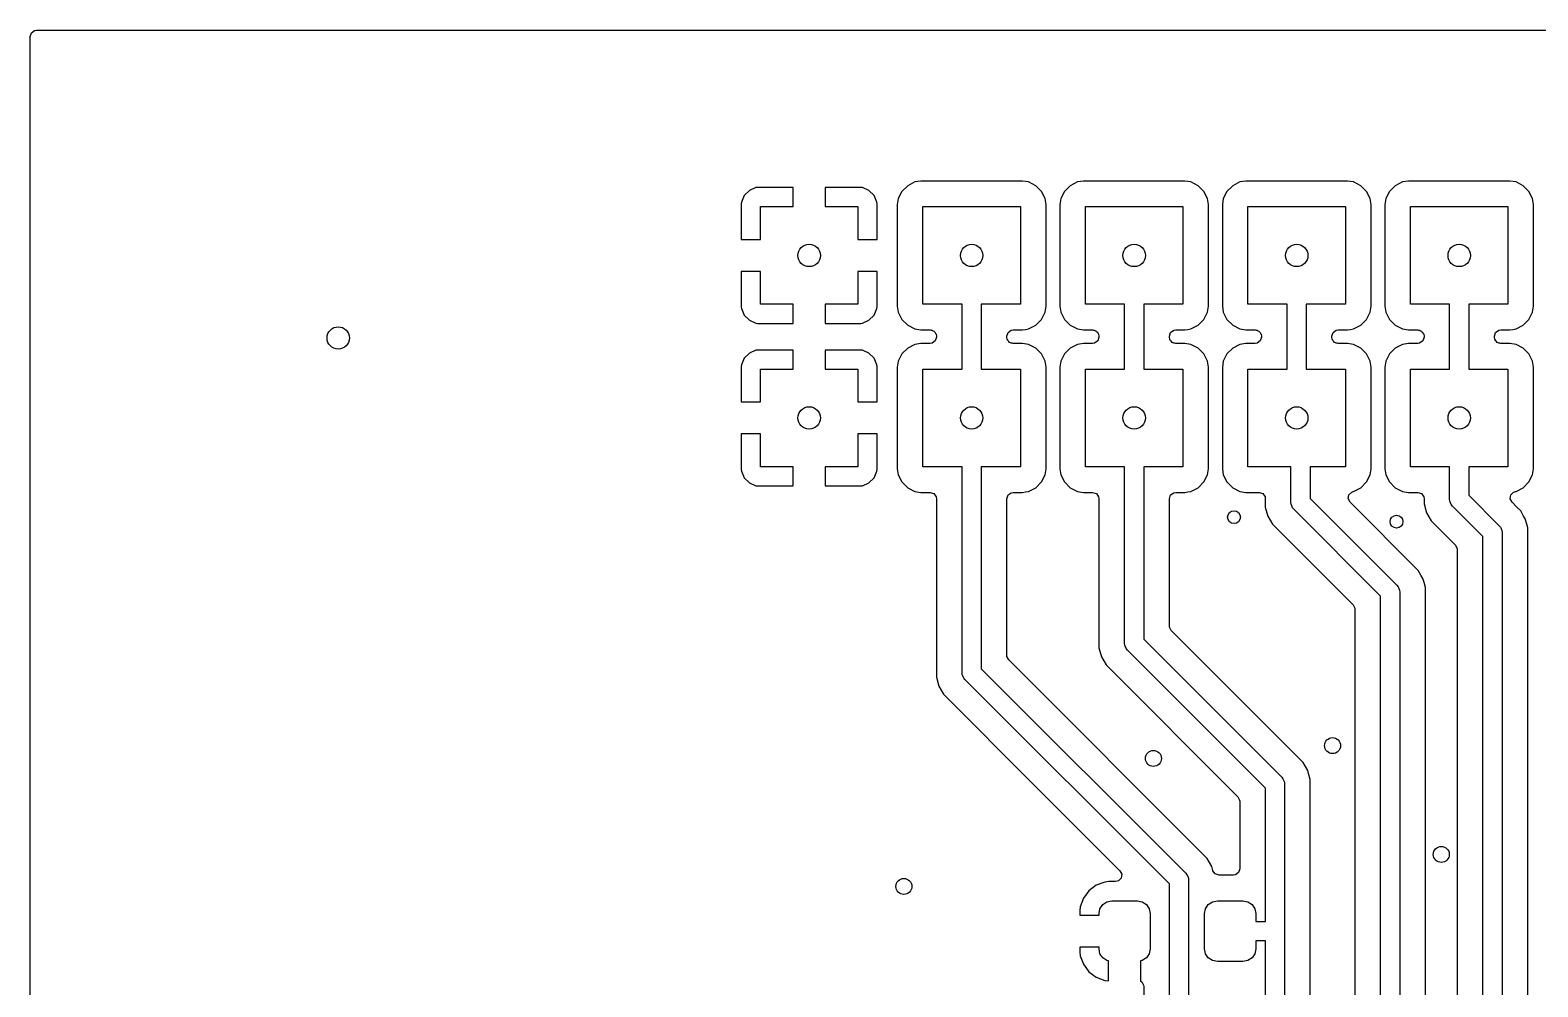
# Model space of a CAD drawing. Header units: inches. Extents: x -0.19 to 1.4, y -0.19 to 2.17.
# Drawn here: x -0.19 to 0.738, y 1.578 to 2.167 of the extents above; entities that cross this region are included whole.
import ezdxf

# ---------------------------------------------------------------- set-up
doc = ezdxf.new("R2010")
doc.units = ezdxf.units.IN
doc.header["$MEASUREMENT"] = 0
doc.layers.add('BLACK', color=250, linetype='CONTINUOUS')

msp = doc.modelspace()

# ---------------------------------------------------------------- linework, layer by layer
at = {"layer": 'BLACK', "linetype": 'CONTINUOUS'}
for p, q in [((-0.18959, 2.16303), (-0.18884, 2.16532)), ((-0.18959, 2.06011), (-0.18959, 2.16303)), ((-0.18884, 2.16532), (-0.18689, 2.16674)), ((-0.18689, 2.16674), (-0.18569, 2.16693)), ((-0.18569, 2.16693), (1.39963, 2.16693)), ((0.25701, 2.07004), (0.25297, 2.06826)), ((0.258, 2.07016), (0.25701, 2.07004)), ((0.27992, 2.07016), (0.258, 2.07016)), ((0.258, 2.07016), (0.258, 2.07016)), ((0.27992, 2.05835), (0.27992, 2.07016)), ((0.27992, 2.07016), (0.27992, 2.07016)), ((0.29961, 2.07016), (0.29961, 2.05835)), ((0.32153, 2.07016), (0.29961, 2.07016)), ((0.29961, 2.07016), (0.29961, 2.07016)), ((0.32251, 2.07004), (0.32153, 2.07016)), ((0.32655, 2.06826), (0.32251, 2.07004)), ((0.35038, 2.07126), (0.34685, 2.06773)), ((0.35483, 2.07353), (0.35038, 2.07126)), ((0.35852, 2.07411), (0.35483, 2.07353)), ((0.35483, 2.07353), (0.35483, 2.07353)), ((0.421, 2.07411), (0.35852, 2.07411)), ((0.35852, 2.07411), (0.35852, 2.07411)), ((0.4247, 2.07353), (0.421, 2.07411)), ((0.42915, 2.07126), (0.4247, 2.07353)), ((0.4247, 2.07353), (0.4247, 2.07353)), ((0.43268, 2.06773), (0.42915, 2.07126)), ((0.45038, 2.07126), (0.44685, 2.06773)), ((0.45483, 2.07353), (0.45038, 2.07126)), ((0.45852, 2.07411), (0.45483, 2.07353)), ((0.45483, 2.07353), (0.45483, 2.07353)), ((0.521, 2.07411), (0.45852, 2.07411)), ((0.45852, 2.07411), (0.45852, 2.07411)), ((0.5247, 2.07353), (0.521, 2.07411)), ((0.52915, 2.07126), (0.5247, 2.07353)), ((0.5247, 2.07353), (0.5247, 2.07353)), ((0.53268, 2.06773), (0.52915, 2.07126)), ((0.55038, 2.07126), (0.54685, 2.06773)), ((0.55483, 2.07353), (0.55038, 2.07126)), ((0.55852, 2.07411), (0.55483, 2.07353)), ((0.55483, 2.07353), (0.55483, 2.07353)), ((0.621, 2.07411), (0.55852, 2.07411)), ((0.55852, 2.07411), (0.55852, 2.07411)), ((0.6247, 2.07353), (0.621, 2.07411)), ((0.62915, 2.07126), (0.6247, 2.07353)), ((0.6247, 2.07353), (0.6247, 2.07353)), ((0.63268, 2.06773), (0.62915, 2.07126)), ((0.65038, 2.07126), (0.64685, 2.06773)), ((0.65483, 2.07353), (0.65038, 2.07126)), ((0.65852, 2.07411), (0.65483, 2.07353)), ((0.65483, 2.07353), (0.65483, 2.07353)), ((0.721, 2.07411), (0.65852, 2.07411)), ((0.65852, 2.07411), (0.65852, 2.07411)), ((0.7247, 2.07353), (0.721, 2.07411)), ((0.72915, 2.07126), (0.7247, 2.07353)), ((0.7247, 2.07353), (0.7247, 2.07353)), ((0.73268, 2.06773), (0.72915, 2.07126)), ((-0.18959, 1.96011), (-0.18959, 2.06011)), ((0.24807, 2.0611), (0.24795, 2.06011)), ((0.24795, 2.06011), (0.24795, 2.03819)), ((0.24985, 2.06514), (0.24807, 2.0611)), ((0.25297, 2.06826), (0.24985, 2.06514)), ((0.32968, 2.06514), (0.32655, 2.06826)), ((0.33146, 2.0611), (0.32968, 2.06514)), ((0.33157, 2.06011), (0.33146, 2.0611)), ((0.33157, 2.03819), (0.33157, 2.06011)), ((0.33157, 2.06011), (0.33157, 2.06011)), ((0.34458, 2.06328), (0.344, 2.05959)), ((0.344, 2.05959), (0.344, 1.99711)), ((0.34685, 2.06773), (0.34458, 2.06328)), ((0.43495, 2.06328), (0.43268, 2.06773)), ((0.43553, 2.05959), (0.43495, 2.06328)), ((0.43495, 2.06328), (0.43495, 2.06328)), ((0.43495, 2.06328), (0.43495, 2.06328)), ((0.43553, 1.99711), (0.43553, 2.05959)), ((0.43553, 2.05959), (0.43553, 2.05959)), ((0.43553, 2.05959), (0.43553, 2.05959)), ((0.43553, 2.05959), (0.43553, 2.05959)), ((0.44458, 2.06328), (0.444, 2.05959)), ((0.444, 2.05959), (0.444, 1.99711)), ((0.44685, 2.06773), (0.44458, 2.06328)), ((0.53495, 2.06328), (0.53268, 2.06773)), ((0.53553, 2.05959), (0.53495, 2.06328)), ((0.53495, 2.06328), (0.53495, 2.06328)), ((0.53495, 2.06328), (0.53495, 2.06328)), ((0.53553, 1.99711), (0.53553, 2.05959)), ((0.53553, 2.05959), (0.53553, 2.05959)), ((0.53553, 2.05959), (0.53553, 2.05959)), ((0.53553, 2.05959), (0.53553, 2.05959)), ((0.54458, 2.06328), (0.544, 2.05959)), ((0.544, 2.05959), (0.544, 1.99711)), ((0.54685, 2.06773), (0.54458, 2.06328)), ((0.63495, 2.06328), (0.63268, 2.06773)), ((0.63553, 2.05959), (0.63495, 2.06328)), ((0.63495, 2.06328), (0.63495, 2.06328)), ((0.63495, 2.06328), (0.63495, 2.06328)), ((0.63553, 1.99711), (0.63553, 2.05959)), ((0.63553, 2.05959), (0.63553, 2.05959)), ((0.63553, 2.05959), (0.63553, 2.05959)), ((0.63553, 2.05959), (0.63553, 2.05959)), ((0.64458, 2.06328), (0.644, 2.05959)), ((0.644, 2.05959), (0.644, 1.99711)), ((0.64685, 2.06773), (0.64458, 2.06328)), ((0.73495, 2.06328), (0.73268, 2.06773)), ((0.73553, 2.05959), (0.73495, 2.06328)), ((0.73495, 2.06328), (0.73495, 2.06328)), ((0.73495, 2.06328), (0.73495, 2.06328)), ((0.73553, 1.99711), (0.73553, 2.05959)), ((0.73553, 2.05959), (0.73553, 2.05959)), ((0.73553, 2.05959), (0.73553, 2.05959)), ((0.73553, 2.05959), (0.73553, 2.05959)), ((0.25976, 2.03819), (0.25976, 2.05835)), ((0.25976, 2.05835), (0.27992, 2.05835)), ((0.29961, 2.05835), (0.31976, 2.05835)), ((0.31976, 2.05835), (0.31976, 2.03819)), ((0.35976, 1.99835), (0.35976, 2.05835)), ((0.35976, 2.05835), (0.41976, 2.05835)), ((0.41976, 2.05835), (0.41976, 1.99835)), ((0.45976, 1.99835), (0.45976, 2.05835)), ((0.45976, 2.05835), (0.51976, 2.05835)), ((0.51976, 2.05835), (0.51976, 1.99835)), ((0.55976, 1.99835), (0.55976, 2.05835)), ((0.55976, 2.05835), (0.61976, 2.05835)), ((0.61976, 2.05835), (0.61976, 1.99835)), ((0.65976, 1.99835), (0.65976, 2.05835)), ((0.65976, 2.05835), (0.71976, 2.05835)), ((0.71976, 2.05835), (0.71976, 1.99835)), ((0.24795, 2.03819), (0.24795, 2.03819)), ((0.24795, 2.03819), (0.25976, 2.03819)), ((0.31976, 2.03819), (0.33157, 2.03819)), ((0.33157, 2.03819), (0.33157, 2.03819)), ((0.24795, 2.0185), (0.24795, 2.0185)), ((0.24795, 2.0185), (0.24795, 1.99658)), ((0.25976, 2.0185), (0.24795, 2.0185)), ((0.25976, 1.99835), (0.25976, 2.0185)), ((0.33157, 2.0185), (0.31976, 2.0185)), ((0.31976, 2.0185), (0.31976, 1.99835)), ((0.33157, 1.99658), (0.33157, 2.0185)), ((0.33157, 2.0185), (0.33157, 2.0185)), ((0.24795, 1.99658), (0.24807, 1.9956)), ((0.24807, 1.9956), (0.24985, 1.99156)), ((0.27992, 1.99835), (0.25976, 1.99835)), ((0.27992, 1.98654), (0.27992, 1.99835)), ((0.31976, 1.99835), (0.29961, 1.99835)), ((0.29961, 1.99835), (0.29961, 1.98654)), ((0.32968, 1.99156), (0.33146, 1.9956)), ((0.33146, 1.9956), (0.33157, 1.99658)), ((0.33157, 1.99658), (0.33157, 1.99658)), ((0.344, 1.99711), (0.344, 1.99711)), ((0.344, 1.99711), (0.34458, 1.99341)), ((0.38386, 1.99835), (0.35976, 1.99835)), ((0.38386, 1.95835), (0.38386, 1.99835)), ((0.41976, 1.99835), (0.39567, 1.99835)), ((0.39567, 1.99835), (0.39567, 1.95835)), ((0.43495, 1.99341), (0.43553, 1.99711)), ((0.444, 1.99711), (0.444, 1.99711)), ((0.444, 1.99711), (0.44458, 1.99341)), ((0.48386, 1.99835), (0.45976, 1.99835)), ((0.48386, 1.95835), (0.48386, 1.99835)), ((0.51976, 1.99835), (0.49567, 1.99835)), ((0.49567, 1.99835), (0.49567, 1.95835)), ((0.53495, 1.99341), (0.53553, 1.99711)), ((0.544, 1.99711), (0.544, 1.99711)), ((0.544, 1.99711), (0.54458, 1.99341)), ((0.58386, 1.99835), (0.55976, 1.99835)), ((0.58386, 1.95835), (0.58386, 1.99835)), ((0.61976, 1.99835), (0.59567, 1.99835)), ((0.59567, 1.99835), (0.59567, 1.95835)), ((0.63495, 1.99341), (0.63553, 1.99711)), ((0.644, 1.99711), (0.644, 1.99711)), ((0.644, 1.99711), (0.64458, 1.99341)), ((0.68386, 1.99835), (0.65976, 1.99835)), ((0.68386, 1.95835), (0.68386, 1.99835)), ((0.71976, 1.99835), (0.69567, 1.99835)), ((0.69567, 1.99835), (0.69567, 1.95835)), ((0.73495, 1.99341), (0.73553, 1.99711)), ((0.24985, 1.99156), (0.25297, 1.98843)), ((0.25297, 1.98843), (0.25701, 1.98665)), ((0.25701, 1.98665), (0.258, 1.98654)), ((0.258, 1.98654), (0.27992, 1.98654)), ((0.27992, 1.98654), (0.27992, 1.98654)), ((0.29961, 1.98654), (0.29961, 1.98654)), ((0.29961, 1.98654), (0.32153, 1.98654)), ((0.32153, 1.98654), (0.32251, 1.98665)), ((0.32153, 1.98654), (0.32153, 1.98654)), ((0.32251, 1.98665), (0.32655, 1.98843)), ((0.32655, 1.98843), (0.32968, 1.99156)), ((0.34458, 1.99341), (0.34458, 1.99341)), ((0.34458, 1.99341), (0.34685, 1.98896)), ((0.34685, 1.98896), (0.35038, 1.98543)), ((0.35038, 1.98543), (0.35483, 1.98316)), ((0.4247, 1.98316), (0.42915, 1.98543)), ((0.42915, 1.98543), (0.43268, 1.98896)), ((0.43268, 1.98896), (0.43495, 1.99341)), ((0.44458, 1.99341), (0.44458, 1.99341)), ((0.44458, 1.99341), (0.44685, 1.98896)), ((0.44685, 1.98896), (0.45038, 1.98543)), ((0.45038, 1.98543), (0.45483, 1.98316)), ((0.5247, 1.98316), (0.52915, 1.98543)), ((0.52915, 1.98543), (0.53268, 1.98896)), ((0.53268, 1.98896), (0.53495, 1.99341)), ((0.54458, 1.99341), (0.54458, 1.99341)), ((0.54458, 1.99341), (0.54685, 1.98896)), ((0.54685, 1.98896), (0.55038, 1.98543)), ((0.55038, 1.98543), (0.55483, 1.98316)), ((0.6247, 1.98316), (0.62915, 1.98543)), ((0.62915, 1.98543), (0.63268, 1.98896)), ((0.63268, 1.98896), (0.63495, 1.99341)), ((0.64458, 1.99341), (0.64458, 1.99341)), ((0.64458, 1.99341), (0.64685, 1.98896)), ((0.64685, 1.98896), (0.65038, 1.98543)), ((0.65038, 1.98543), (0.65483, 1.98316)), ((0.7247, 1.98316), (0.72915, 1.98543)), ((0.72915, 1.98543), (0.73268, 1.98896)), ((0.73268, 1.98896), (0.73495, 1.99341)), ((0.35483, 1.98316), (0.35852, 1.98258)), ((0.35852, 1.98258), (0.36419, 1.98258)), ((0.36419, 1.98258), (0.36478, 1.98239)), ((0.36478, 1.98239), (0.3654, 1.98239)), ((0.3654, 1.98239), (0.3659, 1.98203)), ((0.3659, 1.98203), (0.36648, 1.98183)), ((0.36648, 1.98183), (0.36685, 1.98134)), ((0.36685, 1.98134), (0.36735, 1.98097)), ((0.36735, 1.98097), (0.36754, 1.98038)), ((0.36809, 1.97801), (0.36735, 1.97572)), ((0.36754, 1.98038), (0.3679, 1.97989)), ((0.3679, 1.97989), (0.36809, 1.97868)), ((0.36809, 1.97868), (0.36809, 1.97801)), ((0.41144, 1.97868), (0.41218, 1.98097)), ((0.41144, 1.97801), (0.41144, 1.97868)), ((0.41163, 1.97681), (0.41144, 1.97801)), ((0.41199, 1.97631), (0.41163, 1.97681)), ((0.41218, 1.97572), (0.41199, 1.97631)), ((0.41218, 1.98097), (0.41413, 1.98239)), ((0.41413, 1.98239), (0.41533, 1.98258)), ((0.41533, 1.98258), (0.421, 1.98258)), ((0.421, 1.98258), (0.42285, 1.98287)), ((0.421, 1.98258), (0.421, 1.98258)), ((0.42285, 1.98287), (0.4247, 1.98316)), ((0.4247, 1.98316), (0.4247, 1.98316)), ((0.4247, 1.98316), (0.4247, 1.98316)), ((0.45483, 1.98316), (0.45852, 1.98258)), ((0.45852, 1.98258), (0.46419, 1.98258)), ((0.46419, 1.98258), (0.46478, 1.98239)), ((0.46478, 1.98239), (0.4654, 1.98239)), ((0.4654, 1.98239), (0.4659, 1.98203)), ((0.4659, 1.98203), (0.46648, 1.98183)), ((0.46648, 1.98183), (0.46685, 1.98134)), ((0.46685, 1.98134), (0.46735, 1.98097)), ((0.46735, 1.98097), (0.46754, 1.98038)), ((0.46809, 1.97801), (0.46735, 1.97572)), ((0.46754, 1.98038), (0.4679, 1.97989)), ((0.4679, 1.97989), (0.46809, 1.97868)), ((0.46809, 1.97868), (0.46809, 1.97801)), ((0.51144, 1.97868), (0.51218, 1.98097)), ((0.51144, 1.97801), (0.51144, 1.97868)), ((0.51163, 1.97681), (0.51144, 1.97801)), ((0.51199, 1.97631), (0.51163, 1.97681)), ((0.51218, 1.97572), (0.51199, 1.97631)), ((0.51218, 1.98097), (0.51413, 1.98239)), ((0.51413, 1.98239), (0.51533, 1.98258)), ((0.51533, 1.98258), (0.521, 1.98258)), ((0.521, 1.98258), (0.52285, 1.98287)), ((0.521, 1.98258), (0.521, 1.98258)), ((0.52285, 1.98287), (0.5247, 1.98316)), ((0.5247, 1.98316), (0.5247, 1.98316)), ((0.5247, 1.98316), (0.5247, 1.98316)), ((0.55483, 1.98316), (0.55852, 1.98258)), ((0.55852, 1.98258), (0.56419, 1.98258)), ((0.56419, 1.98258), (0.56478, 1.98239)), ((0.56478, 1.98239), (0.5654, 1.98239)), ((0.5654, 1.98239), (0.5659, 1.98203)), ((0.5659, 1.98203), (0.56648, 1.98183)), ((0.56648, 1.98183), (0.56685, 1.98134)), ((0.56685, 1.98134), (0.56735, 1.98097)), ((0.56735, 1.98097), (0.56754, 1.98038)), ((0.56809, 1.97801), (0.56735, 1.97572)), ((0.56754, 1.98038), (0.5679, 1.97989)), ((0.5679, 1.97989), (0.56809, 1.97868)), ((0.56809, 1.97868), (0.56809, 1.97801)), ((0.61144, 1.97868), (0.61218, 1.98097)), ((0.61144, 1.97801), (0.61144, 1.97868)), ((0.61163, 1.97681), (0.61144, 1.97801)), ((0.61199, 1.97631), (0.61163, 1.97681)), ((0.61218, 1.97572), (0.61199, 1.97631)), ((0.61218, 1.98097), (0.61413, 1.98239)), ((0.61413, 1.98239), (0.61533, 1.98258)), ((0.61533, 1.98258), (0.621, 1.98258)), ((0.621, 1.98258), (0.62285, 1.98287)), ((0.621, 1.98258), (0.621, 1.98258)), ((0.62285, 1.98287), (0.6247, 1.98316)), ((0.6247, 1.98316), (0.6247, 1.98316)), ((0.6247, 1.98316), (0.6247, 1.98316)), ((0.65483, 1.98316), (0.65852, 1.98258)), ((0.65852, 1.98258), (0.66419, 1.98258)), ((0.66419, 1.98258), (0.66478, 1.98239)), ((0.66478, 1.98239), (0.6654, 1.98239)), ((0.6654, 1.98239), (0.6659, 1.98203)), ((0.6659, 1.98203), (0.66648, 1.98183)), ((0.66648, 1.98183), (0.66685, 1.98134)), ((0.66685, 1.98134), (0.66735, 1.98097)), ((0.66735, 1.98097), (0.66754, 1.98038)), ((0.66809, 1.97801), (0.66735, 1.97572)), ((0.66754, 1.98038), (0.6679, 1.97989)), ((0.6679, 1.97989), (0.66809, 1.97868)), ((0.66809, 1.97868), (0.66809, 1.97801)), ((0.71144, 1.97868), (0.71218, 1.98097)), ((0.71144, 1.97801), (0.71144, 1.97868)), ((0.71163, 1.97681), (0.71144, 1.97801)), ((0.71199, 1.97631), (0.71163, 1.97681)), ((0.71218, 1.97572), (0.71199, 1.97631)), ((0.71218, 1.98097), (0.71413, 1.98239)), ((0.71413, 1.98239), (0.71533, 1.98258)), ((0.71533, 1.98258), (0.721, 1.98258)), ((0.721, 1.98258), (0.72285, 1.98287)), ((0.721, 1.98258), (0.721, 1.98258)), ((0.72285, 1.98287), (0.7247, 1.98316)), ((0.7247, 1.98316), (0.7247, 1.98316)), ((0.7247, 1.98316), (0.7247, 1.98316)), ((0.25297, 1.96826), (0.24985, 1.96514)), ((0.25701, 1.97004), (0.25297, 1.96826)), ((0.258, 1.97016), (0.25701, 1.97004)), ((0.27992, 1.97016), (0.258, 1.97016)), ((0.258, 1.97016), (0.258, 1.97016)), ((0.27992, 1.95835), (0.27992, 1.97016)), ((0.27992, 1.97016), (0.27992, 1.97016)), ((0.29961, 1.97016), (0.29961, 1.95835)), ((0.32153, 1.97016), (0.29961, 1.97016)), ((0.29961, 1.97016), (0.29961, 1.97016)), ((0.32251, 1.97004), (0.32153, 1.97016)), ((0.32655, 1.96826), (0.32251, 1.97004)), ((0.32968, 1.96514), (0.32655, 1.96826)), ((0.34685, 1.96773), (0.34458, 1.96328)), ((0.35038, 1.97126), (0.34685, 1.96773)), ((0.35483, 1.97353), (0.35038, 1.97126)), ((0.35852, 1.97411), (0.35483, 1.97353)), ((0.35483, 1.97353), (0.35483, 1.97353)), ((0.36419, 1.97411), (0.35852, 1.97411)), ((0.35852, 1.97411), (0.35852, 1.97411)), ((0.3654, 1.9743), (0.36419, 1.97411)), ((0.36735, 1.97572), (0.3654, 1.9743)), ((0.41268, 1.97536), (0.41218, 1.97572)), ((0.41304, 1.97486), (0.41268, 1.97536)), ((0.41363, 1.97467), (0.41304, 1.97486)), ((0.41413, 1.9743), (0.41363, 1.97467)), ((0.41475, 1.9743), (0.41413, 1.9743)), ((0.41533, 1.97411), (0.41475, 1.9743)), ((0.421, 1.97411), (0.41533, 1.97411)), ((0.4247, 1.97353), (0.421, 1.97411)), ((0.421, 1.97411), (0.421, 1.97411)), ((0.42915, 1.97126), (0.4247, 1.97353)), ((0.4247, 1.97353), (0.4247, 1.97353)), ((0.43268, 1.96773), (0.42915, 1.97126)), ((0.43495, 1.96328), (0.43268, 1.96773)), ((0.44685, 1.96773), (0.44458, 1.96328)), ((0.45038, 1.97126), (0.44685, 1.96773)), ((0.45483, 1.97353), (0.45038, 1.97126)), ((0.45852, 1.97411), (0.45483, 1.97353)), ((0.45483, 1.97353), (0.45483, 1.97353)), ((0.46419, 1.97411), (0.45852, 1.97411)), ((0.45852, 1.97411), (0.45852, 1.97411)), ((0.4654, 1.9743), (0.46419, 1.97411)), ((0.46735, 1.97572), (0.4654, 1.9743)), ((0.51268, 1.97536), (0.51218, 1.97572)), ((0.51304, 1.97486), (0.51268, 1.97536)), ((0.51363, 1.97467), (0.51304, 1.97486)), ((0.51413, 1.9743), (0.51363, 1.97467)), ((0.51475, 1.9743), (0.51413, 1.9743)), ((0.51533, 1.97411), (0.51475, 1.9743)), ((0.521, 1.97411), (0.51533, 1.97411)), ((0.5247, 1.97353), (0.521, 1.97411)), ((0.521, 1.97411), (0.521, 1.97411)), ((0.52915, 1.97126), (0.5247, 1.97353)), ((0.5247, 1.97353), (0.5247, 1.97353)), ((0.53268, 1.96773), (0.52915, 1.97126)), ((0.53495, 1.96328), (0.53268, 1.96773)), ((0.54685, 1.96773), (0.54458, 1.96328)), ((0.55038, 1.97126), (0.54685, 1.96773)), ((0.55483, 1.97353), (0.55038, 1.97126)), ((0.55852, 1.97411), (0.55483, 1.97353)), ((0.55483, 1.97353), (0.55483, 1.97353)), ((0.56419, 1.97411), (0.55852, 1.97411)), ((0.55852, 1.97411), (0.55852, 1.97411)), ((0.5654, 1.9743), (0.56419, 1.97411)), ((0.56735, 1.97572), (0.5654, 1.9743)), ((0.61268, 1.97536), (0.61218, 1.97572)), ((0.61304, 1.97486), (0.61268, 1.97536)), ((0.61363, 1.97467), (0.61304, 1.97486)), ((0.61413, 1.9743), (0.61363, 1.97467)), ((0.61475, 1.9743), (0.61413, 1.9743)), ((0.61533, 1.97411), (0.61475, 1.9743)), ((0.621, 1.97411), (0.61533, 1.97411)), ((0.6247, 1.97353), (0.621, 1.97411)), ((0.621, 1.97411), (0.621, 1.97411)), ((0.62915, 1.97126), (0.6247, 1.97353)), ((0.6247, 1.97353), (0.6247, 1.97353)), ((0.63268, 1.96773), (0.62915, 1.97126)), ((0.63495, 1.96328), (0.63268, 1.96773)), ((0.64685, 1.96773), (0.64458, 1.96328)), ((0.65038, 1.97126), (0.64685, 1.96773)), ((0.65483, 1.97353), (0.65038, 1.97126)), ((0.65852, 1.97411), (0.65483, 1.97353)), ((0.65483, 1.97353), (0.65483, 1.97353)), ((0.66419, 1.97411), (0.65852, 1.97411)), ((0.65852, 1.97411), (0.65852, 1.97411)), ((0.6654, 1.9743), (0.66419, 1.97411)), ((0.66735, 1.97572), (0.6654, 1.9743)), ((0.71268, 1.97536), (0.71218, 1.97572)), ((0.71304, 1.97486), (0.71268, 1.97536)), ((0.71363, 1.97467), (0.71304, 1.97486)), ((0.71413, 1.9743), (0.71363, 1.97467)), ((0.71475, 1.9743), (0.71413, 1.9743)), ((0.71533, 1.97411), (0.71475, 1.9743)), ((0.721, 1.97411), (0.71533, 1.97411)), ((0.7247, 1.97353), (0.721, 1.97411)), ((0.721, 1.97411), (0.721, 1.97411)), ((0.72915, 1.97126), (0.7247, 1.97353)), ((0.7247, 1.97353), (0.7247, 1.97353)), ((0.73268, 1.96773), (0.72915, 1.97126)), ((0.73495, 1.96328), (0.73268, 1.96773)), ((-0.18959, 1.59989), (-0.18959, 1.96011)), ((0.24807, 1.9611), (0.24795, 1.96011)), ((0.24795, 1.96011), (0.24795, 1.93819)), ((0.24985, 1.96514), (0.24807, 1.9611)), ((0.25976, 1.93819), (0.25976, 1.95835)), ((0.25976, 1.95835), (0.27992, 1.95835)), ((0.29961, 1.95835), (0.31976, 1.95835)), ((0.31976, 1.95835), (0.31976, 1.93819)), ((0.33146, 1.9611), (0.32968, 1.96514)), ((0.33157, 1.96011), (0.33146, 1.9611)), ((0.33157, 1.93819), (0.33157, 1.96011)), ((0.33157, 1.96011), (0.33157, 1.96011)), ((0.34458, 1.96328), (0.344, 1.95959)), ((0.344, 1.95959), (0.344, 1.89711)), ((0.35976, 1.89835), (0.35976, 1.95835)), ((0.35976, 1.95835), (0.38386, 1.95835)), ((0.39567, 1.95835), (0.41976, 1.95835)), ((0.41976, 1.95835), (0.41976, 1.89835)), ((0.43553, 1.95959), (0.43495, 1.96328)), ((0.43495, 1.96328), (0.43495, 1.96328)), ((0.43495, 1.96328), (0.43495, 1.96328)), ((0.43553, 1.89711), (0.43553, 1.95959)), ((0.43553, 1.95959), (0.43553, 1.95959)), ((0.43553, 1.95959), (0.43553, 1.95959)), ((0.43553, 1.95959), (0.43553, 1.95959)), ((0.44458, 1.96328), (0.444, 1.95959)), ((0.444, 1.95959), (0.444, 1.89711)), ((0.45976, 1.89835), (0.45976, 1.95835)), ((0.45976, 1.95835), (0.48386, 1.95835)), ((0.49567, 1.95835), (0.51976, 1.95835)), ((0.51976, 1.95835), (0.51976, 1.89835)), ((0.53553, 1.95959), (0.53495, 1.96328)), ((0.53495, 1.96328), (0.53495, 1.96328)), ((0.53495, 1.96328), (0.53495, 1.96328)), ((0.53553, 1.89711), (0.53553, 1.95959)), ((0.53553, 1.95959), (0.53553, 1.95959)), ((0.53553, 1.95959), (0.53553, 1.95959)), ((0.53553, 1.95959), (0.53553, 1.95959)), ((0.54458, 1.96328), (0.544, 1.95959)), ((0.544, 1.95959), (0.544, 1.89711)), ((0.55976, 1.89835), (0.55976, 1.95835)), ((0.55976, 1.95835), (0.58386, 1.95835)), ((0.59567, 1.95835), (0.61976, 1.95835)), ((0.61976, 1.95835), (0.61976, 1.89835)), ((0.63553, 1.95959), (0.63495, 1.96328)), ((0.63495, 1.96328), (0.63495, 1.96328)), ((0.63495, 1.96328), (0.63495, 1.96328)), ((0.63553, 1.89711), (0.63553, 1.95959)), ((0.63553, 1.95959), (0.63553, 1.95959)), ((0.63553, 1.95959), (0.63553, 1.95959)), ((0.63553, 1.95959), (0.63553, 1.95959)), ((0.64458, 1.96328), (0.644, 1.95959)), ((0.644, 1.95959), (0.644, 1.89711)), ((0.65976, 1.89835), (0.65976, 1.95835)), ((0.65976, 1.95835), (0.68386, 1.95835)), ((0.69567, 1.95835), (0.71976, 1.95835)), ((0.71976, 1.95835), (0.71976, 1.89835)), ((0.73553, 1.95959), (0.73495, 1.96328)), ((0.73495, 1.96328), (0.73495, 1.96328)), ((0.73495, 1.96328), (0.73495, 1.96328)), ((0.73553, 1.89711), (0.73553, 1.95959)), ((0.73553, 1.95959), (0.73553, 1.95959)), ((0.73553, 1.95959), (0.73553, 1.95959)), ((0.73553, 1.95959), (0.73553, 1.95959)), ((0.24795, 1.93819), (0.24795, 1.93819)), ((0.24795, 1.93819), (0.25976, 1.93819)), ((0.31976, 1.93819), (0.33157, 1.93819)), ((0.33157, 1.93819), (0.33157, 1.93819)), ((0.24795, 1.9185), (0.24795, 1.9185)), ((0.24795, 1.9185), (0.24795, 1.89658)), ((0.25976, 1.9185), (0.24795, 1.9185)), ((0.25976, 1.89835), (0.25976, 1.9185)), ((0.33157, 1.9185), (0.31976, 1.9185)), ((0.31976, 1.9185), (0.31976, 1.89835)), ((0.33157, 1.89658), (0.33157, 1.9185)), ((0.33157, 1.9185), (0.33157, 1.9185)), ((0.24795, 1.89658), (0.24807, 1.8956)), ((0.24807, 1.8956), (0.24985, 1.89156)), ((0.27992, 1.89835), (0.25976, 1.89835)), ((0.27992, 1.88654), (0.27992, 1.89835)), ((0.31976, 1.89835), (0.29961, 1.89835)), ((0.29961, 1.89835), (0.29961, 1.88654)), ((0.32968, 1.89156), (0.33146, 1.8956)), ((0.33146, 1.8956), (0.33157, 1.89658)), ((0.33157, 1.89658), (0.33157, 1.89658)), ((0.344, 1.89711), (0.344, 1.89711)), ((0.344, 1.89711), (0.34458, 1.89341)), ((0.34458, 1.89341), (0.34458, 1.89341)), ((0.34458, 1.89341), (0.34685, 1.88896)), ((0.38386, 1.89835), (0.35976, 1.89835)), ((0.38386, 1.77165), (0.38386, 1.89835)), ((0.41976, 1.89835), (0.39567, 1.89835)), ((0.39567, 1.89835), (0.39567, 1.7741)), ((0.43268, 1.88896), (0.43495, 1.89341)), ((0.43495, 1.89341), (0.43553, 1.89711)), ((0.444, 1.89711), (0.444, 1.89711)), ((0.444, 1.89711), (0.44458, 1.89341)), ((0.44458, 1.89341), (0.44458, 1.89341)), ((0.44458, 1.89341), (0.44685, 1.88896)), ((0.48386, 1.89835), (0.45976, 1.89835)), ((0.48386, 1.78976), (0.48386, 1.89835)), ((0.51976, 1.89835), (0.49567, 1.89835)), ((0.49567, 1.89835), (0.49567, 1.79221)), ((0.53268, 1.88896), (0.53495, 1.89341)), ((0.53495, 1.89341), (0.53553, 1.89711)), ((0.544, 1.89711), (0.544, 1.89711)), ((0.544, 1.89711), (0.54458, 1.89341)), ((0.54458, 1.89341), (0.54458, 1.89341)), ((0.54458, 1.89341), (0.54685, 1.88896)), ((0.58622, 1.89835), (0.55976, 1.89835)), ((0.58622, 1.87638), (0.58622, 1.89835)), ((0.61976, 1.89835), (0.59803, 1.89835)), ((0.59803, 1.89835), (0.59803, 1.87882)), ((0.63268, 1.88896), (0.63495, 1.89341)), ((0.63495, 1.89341), (0.63553, 1.89711)), ((0.644, 1.89711), (0.644, 1.89711)), ((0.644, 1.89711), (0.64458, 1.89341)), ((0.64458, 1.89341), (0.64458, 1.89341)), ((0.64458, 1.89341), (0.64685, 1.88896)), ((0.68386, 1.89835), (0.65976, 1.89835)), ((0.68386, 1.87835), (0.68386, 1.89835)), ((0.71976, 1.89835), (0.69567, 1.89835)), ((0.69567, 1.89835), (0.69567, 1.88079)), ((0.73268, 1.88896), (0.73495, 1.89341)), ((0.73495, 1.89341), (0.73553, 1.89711)), ((0.24985, 1.89156), (0.25297, 1.88843)), ((0.25297, 1.88843), (0.25701, 1.88665)), ((0.25701, 1.88665), (0.258, 1.88654)), ((0.258, 1.88654), (0.27992, 1.88654)), ((0.27992, 1.88654), (0.27992, 1.88654)), ((0.29961, 1.88654), (0.29961, 1.88654)), ((0.29961, 1.88654), (0.32153, 1.88654)), ((0.32153, 1.88654), (0.32251, 1.88665)), ((0.32153, 1.88654), (0.32153, 1.88654)), ((0.32251, 1.88665), (0.32655, 1.88843)), ((0.32655, 1.88843), (0.32968, 1.89156)), ((0.34685, 1.88896), (0.35038, 1.88543)), ((0.35038, 1.88543), (0.35483, 1.88316)), ((0.4247, 1.88316), (0.42915, 1.88543)), ((0.42915, 1.88543), (0.43268, 1.88896)), ((0.44685, 1.88896), (0.45038, 1.88543)), ((0.45038, 1.88543), (0.45483, 1.88316)), ((0.5247, 1.88316), (0.52915, 1.88543)), ((0.52915, 1.88543), (0.53268, 1.88896)), ((0.54685, 1.88896), (0.55038, 1.88543)), ((0.55038, 1.88543), (0.55483, 1.88316)), ((0.6247, 1.88316), (0.62915, 1.88543)), ((0.62915, 1.88543), (0.63268, 1.88896)), ((0.64685, 1.88896), (0.65038, 1.88543)), ((0.65038, 1.88543), (0.65483, 1.88316)), ((0.7247, 1.88316), (0.72915, 1.88543)), ((0.72915, 1.88543), (0.73268, 1.88896)), ((0.35483, 1.88316), (0.35852, 1.88258)), ((0.35852, 1.88258), (0.36419, 1.88258)), ((0.36419, 1.88258), (0.36648, 1.88183)), ((0.36648, 1.88183), (0.3679, 1.87989)), ((0.3679, 1.87989), (0.36809, 1.87868)), ((0.36809, 1.87868), (0.36809, 1.77451)), ((0.41144, 1.87868), (0.41218, 1.88097)), ((0.41144, 1.78225), (0.41144, 1.87868)), ((0.41218, 1.88097), (0.41413, 1.88239)), ((0.41413, 1.88239), (0.41533, 1.88258)), ((0.41533, 1.88258), (0.421, 1.88258)), ((0.421, 1.88258), (0.42285, 1.88287)), ((0.421, 1.88258), (0.421, 1.88258)), ((0.42285, 1.88287), (0.4247, 1.88316)), ((0.4247, 1.88316), (0.4247, 1.88316)), ((0.4247, 1.88316), (0.4247, 1.88316)), ((0.45483, 1.88316), (0.45852, 1.88258)), ((0.45852, 1.88258), (0.46419, 1.88258)), ((0.46419, 1.88258), (0.46648, 1.88183)), ((0.46648, 1.88183), (0.4679, 1.87989)), ((0.4679, 1.87989), (0.46809, 1.87868)), ((0.46809, 1.87868), (0.46809, 1.79262)), ((0.51144, 1.87868), (0.51218, 1.88097)), ((0.51144, 1.80036), (0.51144, 1.87868)), ((0.51218, 1.88097), (0.51413, 1.88239)), ((0.51413, 1.88239), (0.51533, 1.88258)), ((0.51533, 1.88258), (0.521, 1.88258)), ((0.521, 1.88258), (0.52285, 1.88287)), ((0.521, 1.88258), (0.521, 1.88258)), ((0.52285, 1.88287), (0.5247, 1.88316)), ((0.5247, 1.88316), (0.5247, 1.88316)), ((0.5247, 1.88316), (0.5247, 1.88316)), ((0.55483, 1.88316), (0.55852, 1.88258)), ((0.55852, 1.88258), (0.56656, 1.88258)), ((0.56656, 1.88258), (0.56885, 1.88183)), ((0.56885, 1.88183), (0.57026, 1.87989)), ((0.57026, 1.87989), (0.57045, 1.87868)), ((0.57045, 1.87868), (0.57045, 1.87352)), ((0.58633, 1.87523), (0.58622, 1.87638)), ((0.5867, 1.87434), (0.58633, 1.87523)), ((0.58722, 1.8731), (0.5867, 1.87434)), ((0.59803, 1.87882), (0.65142, 1.82544)), ((0.6215, 1.87871), (0.62187, 1.88109)), ((0.62259, 1.87656), (0.6215, 1.87871)), ((0.62187, 1.88109), (0.62358, 1.88279)), ((0.66459, 1.83457), (0.62259, 1.87656)), ((0.62358, 1.88279), (0.62441, 1.88306)), ((0.62441, 1.88307), (0.6247, 1.88316)), ((0.62441, 1.88306), (0.62441, 1.88307)), ((0.6247, 1.88316), (0.6247, 1.88316)), ((0.65483, 1.88316), (0.65852, 1.88258)), ((0.65852, 1.88258), (0.66419, 1.88258)), ((0.66419, 1.88258), (0.66648, 1.88183)), ((0.66648, 1.88183), (0.6679, 1.87989)), ((0.6679, 1.87989), (0.66809, 1.87868)), ((0.66809, 1.87868), (0.66809, 1.87549)), ((0.66809, 1.87549), (0.66957, 1.86998)), ((0.68397, 1.87719), (0.68386, 1.87835)), ((0.68485, 1.87507), (0.68397, 1.87719)), ((0.68559, 1.87417), (0.68485, 1.87507)), ((0.70433, 1.85543), (0.68559, 1.87417)), ((0.69567, 1.88079), (0.71441, 1.86205)), ((0.72116, 1.87866), (0.72153, 1.88104)), ((0.72225, 1.87651), (0.72116, 1.87866)), ((0.72153, 1.88104), (0.72324, 1.88274)), ((0.72524, 1.87352), (0.72225, 1.87651)), ((0.72324, 1.88274), (0.7244, 1.88312)), ((0.7244, 1.88312), (0.7247, 1.88316)), ((0.57045, 1.87352), (0.57193, 1.86801)), ((0.57193, 1.86801), (0.57478, 1.86307)), ((0.58795, 1.8722), (0.58722, 1.8731)), ((0.64134, 1.81881), (0.58795, 1.8722)), ((0.66957, 1.86998), (0.67242, 1.86504)), ((0.67242, 1.86504), (0.68742, 1.85004)), ((0.72758, 1.87118), (0.72524, 1.87352)), ((0.72941, 1.86801), (0.72758, 1.87118)), ((0.73043, 1.86624), (0.72941, 1.86801)), ((0.73128, 1.86307), (0.73043, 1.86624)), ((0.57478, 1.86307), (0.62443, 1.81342)), ((0.71441, 1.86205), (0.71515, 1.86115)), ((0.71515, 1.86115), (0.71532, 1.86073)), ((0.71532, 1.86073), (0.71603, 1.85903)), ((0.71603, 1.85903), (0.71614, 1.85787)), ((0.71614, 1.85787), (0.71614, 0.52598)), ((0.73191, 1.86073), (0.73128, 1.86307)), ((0.73191, 0.5578), (0.73191, 1.86073)), ((0.68742, 1.85004), (0.68851, 1.84789)), ((0.68851, 1.84789), (0.68856, 1.84728)), ((0.68856, 1.84728), (0.68856, 0.53658)), ((0.70433, 0.52843), (0.70433, 1.85543)), ((0.66623, 1.83172), (0.66459, 1.83457)), ((0.66459, 1.83457), (0.66459, 1.83457)), ((0.66744, 1.82963), (0.66623, 1.83172)), ((0.66623, 1.83172), (0.66623, 1.83172)), ((0.6681, 1.82717), (0.66744, 1.82963)), ((0.66744, 1.82963), (0.66744, 1.82963)), ((0.64134, 0.50875), (0.64134, 1.81881)), ((0.65142, 1.82544), (0.65215, 1.82454)), ((0.65215, 1.82454), (0.65233, 1.82411)), ((0.65233, 1.82411), (0.65304, 1.82241)), ((0.65304, 1.82241), (0.65315, 1.82126)), ((0.65315, 1.82126), (0.65315, 0.5063)), ((0.66892, 1.82411), (0.6681, 1.82717)), ((0.66892, 0.52473), (0.66892, 1.82411)), ((0.62443, 1.81342), (0.62552, 1.81128)), ((0.62552, 1.81128), (0.62557, 1.81067)), ((0.62557, 1.81067), (0.62557, 0.51689)), ((0.51148, 1.79975), (0.51144, 1.80036)), ((0.46809, 1.79262), (0.46809, 1.78691)), ((0.49567, 1.79221), (0.58055, 1.70733)), ((0.51258, 1.7976), (0.51148, 1.79975)), ((0.59372, 1.71646), (0.51258, 1.7976)), ((0.41148, 1.78164), (0.41144, 1.78225)), ((0.41258, 1.77949), (0.41148, 1.78164)), ((0.46809, 1.78691), (0.46957, 1.7814)), ((0.46957, 1.7814), (0.47242, 1.77646)), ((0.48397, 1.78861), (0.48386, 1.78976)), ((0.48485, 1.78648), (0.48397, 1.78861)), ((0.48559, 1.78559), (0.48485, 1.78648)), ((0.57047, 1.7007), (0.48559, 1.78559)), ((0.36809, 1.77451), (0.36809, 1.7688)), ((0.39567, 1.7741), (0.5215, 1.64827)), ((0.53467, 1.6574), (0.41258, 1.77949)), ((0.47242, 1.77646), (0.55356, 1.69531)), ((0.36809, 1.7688), (0.36957, 1.76329)), ((0.36957, 1.76329), (0.37242, 1.75835)), ((0.38397, 1.7705), (0.38386, 1.77165)), ((0.38485, 1.76837), (0.38397, 1.7705)), ((0.38559, 1.76748), (0.38485, 1.76837)), ((0.51142, 1.64165), (0.38559, 1.76748)), ((0.37242, 1.75835), (0.42781, 1.70296)), ((0.59657, 1.71152), (0.59372, 1.71646)), ((0.58055, 1.70733), (0.58129, 1.70643)), ((0.59709, 1.70959), (0.59657, 1.71152)), ((0.59805, 1.706), (0.59709, 1.70959)), ((0.42781, 1.70296), (0.481, 1.64976)), ((0.57047, 1.62441), (0.57047, 1.7007)), ((0.58129, 1.70643), (0.58147, 1.706)), ((0.58147, 1.706), (0.58217, 1.7043)), ((0.58217, 1.7043), (0.58228, 1.70315)), ((0.58228, 1.70315), (0.58228, 1.62441)), ((0.59805, 0.49717), (0.59805, 1.706)), ((0.55356, 1.69531), (0.55466, 1.69317)), ((0.55466, 1.69317), (0.5547, 1.69256)), ((0.5547, 1.69256), (0.5547, 1.65096)), ((0.53752, 1.65246), (0.53467, 1.6574)), ((0.53819, 1.64996), (0.53752, 1.65246)), ((0.47176, 1.64286), (0.46645, 1.64088)), ((0.4741, 1.64311), (0.47176, 1.64286)), ((0.47176, 1.64286), (0.47176, 1.64286)), ((0.47825, 1.64311), (0.4741, 1.64311)), ((0.48002, 1.64354), (0.47825, 1.64311)), ((0.48172, 1.64524), (0.48002, 1.64354)), ((0.481, 1.64976), (0.4821, 1.64762)), ((0.4821, 1.64762), (0.48172, 1.64524)), ((0.5215, 1.64827), (0.52223, 1.64738)), ((0.52223, 1.64738), (0.52228, 1.64726)), ((0.52228, 1.64726), (0.52311, 1.64525)), ((0.52311, 1.64525), (0.52323, 1.64409)), ((0.52323, 1.64409), (0.52323, 1.52598)), ((0.53825, 1.64976), (0.53819, 1.64996)), ((0.53966, 1.64781), (0.53825, 1.64976)), ((0.54195, 1.64707), (0.53966, 1.64781)), ((0.55081, 1.64707), (0.54195, 1.64707)), ((0.55201, 1.64726), (0.55081, 1.64707)), ((0.55396, 1.64867), (0.55201, 1.64726)), ((0.5547, 1.65096), (0.55396, 1.64867)), ((0.45853, 1.63296), (0.45655, 1.62765)), ((0.46192, 1.63749), (0.45853, 1.63296)), ((0.45853, 1.63296), (0.45853, 1.63296)), ((0.46645, 1.64088), (0.46192, 1.63749)), ((0.46192, 1.63749), (0.46192, 1.63749)), ((0.46645, 1.64088), (0.46645, 1.64088)), ((0.51142, 1.53307), (0.51142, 1.64165)), ((0.45655, 1.62765), (0.4563, 1.62531)), ((0.4563, 1.62531), (0.4563, 1.62244)), ((0.45655, 1.62765), (0.45655, 1.62765)), ((0.46811, 1.62343), (0.46871, 1.62644)), ((0.46871, 1.62644), (0.47042, 1.62899)), ((0.47042, 1.62899), (0.47297, 1.6307)), ((0.47297, 1.6307), (0.47598, 1.6313)), ((0.47598, 1.6313), (0.49173, 1.6313)), ((0.49173, 1.6313), (0.49475, 1.6307)), ((0.49475, 1.6307), (0.4973, 1.62899)), ((0.4973, 1.62899), (0.49901, 1.62644)), ((0.49901, 1.62644), (0.49961, 1.62343)), ((0.53307, 1.62343), (0.53367, 1.62644)), ((0.53367, 1.62644), (0.53538, 1.62899)), ((0.53538, 1.62899), (0.53793, 1.6307)), ((0.53793, 1.6307), (0.54094, 1.6313)), ((0.54094, 1.6313), (0.55669, 1.6313)), ((0.55669, 1.6313), (0.55971, 1.6307)), ((0.55971, 1.6307), (0.56226, 1.62899)), ((0.56226, 1.62899), (0.56397, 1.62644)), ((0.56397, 1.62644), (0.56457, 1.62343)), ((0.57047, 1.6185), (0.57047, 1.62441)), ((0.58228, 1.62441), (0.58228, 1.6126)), ((0.4563, 1.62244), (0.4563, 1.62244)), ((0.4563, 1.62244), (0.46811, 1.62244)), ((0.46811, 1.62244), (0.46811, 1.62343)), ((0.49961, 1.62343), (0.49961, 1.60177)), ((0.53307, 1.60177), (0.53307, 1.62343)), ((0.56457, 1.62343), (0.56457, 1.6185)), ((0.56457, 1.6185), (0.57047, 1.6185)), ((0.57047, 1.60669), (0.56457, 1.60669)), ((0.56457, 1.60669), (0.56457, 1.60177)), ((0.57047, 0.43937), (0.57047, 1.60669)), ((0.58228, 1.6126), (0.58228, 1.6126)), ((0.58228, 1.6126), (0.58228, 0.43937)), ((-0.18959, 1.53987), (-0.18959, 1.59989)), ((0.46811, 1.60276), (0.4563, 1.60276)), ((0.4563, 1.60276), (0.4563, 1.60276)), ((0.4563, 1.60276), (0.4563, 1.59989)), ((0.4563, 1.59989), (0.4563, 1.59989)), ((0.4563, 1.59989), (0.45655, 1.59754)), ((0.45655, 1.59754), (0.45655, 1.59754)), ((0.45655, 1.59754), (0.45853, 1.59224)), ((0.46811, 1.60177), (0.46811, 1.60276)), ((0.46871, 1.59876), (0.46811, 1.60177)), ((0.47042, 1.5962), (0.46871, 1.59876)), ((0.47297, 1.5945), (0.47042, 1.5962)), ((0.4973, 1.5962), (0.49475, 1.5945)), ((0.49901, 1.59876), (0.4973, 1.5962)), ((0.49961, 1.60177), (0.49901, 1.59876)), ((0.53367, 1.59876), (0.53307, 1.60177)), ((0.53538, 1.5962), (0.53367, 1.59876)), ((0.53793, 1.5945), (0.53538, 1.5962)), ((0.56226, 1.5962), (0.55971, 1.5945)), ((0.56397, 1.59876), (0.56226, 1.5962)), ((0.56457, 1.60177), (0.56397, 1.59876)), ((0.45853, 1.59224), (0.45853, 1.59224)), ((0.45853, 1.59224), (0.46192, 1.58771)), ((0.46192, 1.58771), (0.46192, 1.58771)), ((0.46192, 1.58771), (0.46645, 1.58432)), ((0.47402, 1.59429), (0.47297, 1.5945)), ((0.47402, 1.5821), (0.47402, 1.59429)), ((0.49475, 1.5945), (0.4937, 1.59429)), ((0.4937, 1.59429), (0.4937, 1.5821)), ((0.54094, 1.5939), (0.53793, 1.5945)), ((0.55669, 1.5939), (0.54094, 1.5939)), ((0.55971, 1.5945), (0.55669, 1.5939)), ((0.46645, 1.58432), (0.46645, 1.58432)), ((0.46645, 1.58432), (0.47176, 1.58234)), ((0.47176, 1.58234), (0.47176, 1.58234)), ((0.47176, 1.58234), (0.47402, 1.5821)), ((0.47402, 1.5821), (0.47402, 1.5821)), ((0.4937, 1.5821), (0.49436, 1.58151)), ((0.49436, 1.58151), (0.49556, 1.57942)), ((0.49556, 1.57942), (0.49565, 1.57861)), ((0.49565, 1.57861), (0.49565, 1.55274))]:
    msp.add_line(p, q, dxfattribs=at)
at = {"layer": 'BLACK'}
for centre, radius in [((0.28976, 2.02835), 0.00689), ((0.38976, 2.02835), 0.00689), ((0.48976, 2.02835), 0.00689), ((0.58976, 2.02835), 0.00689), ((0.68976, 2.02835), 0.00689), ((0, 1.97756), 0.00689), ((0.28976, 1.92835), 0.00689), ((0.38976, 1.92835), 0.00689), ((0.48976, 1.92835), 0.00689), ((0.58976, 1.92835), 0.00689), ((0.68976, 1.92835), 0.00689), ((0.55118, 1.86732), 0.00394), ((0.65118, 1.86457), 0.00394), ((0.61181, 1.72677), 0.00492), ((0.50157, 1.7189), 0.00492), ((0.67874, 1.65984), 0.00492), ((0.34803, 1.64016), 0.00492)]:
    msp.add_circle(centre, radius, dxfattribs=at)
at = {"layer": 'WHITE'}
for centre, radius in [((0.28976, 2.02835), 0.00689), ((0.38976, 2.02835), 0.00689), ((0.48976, 2.02835), 0.00689), ((0.58976, 2.02835), 0.00689), ((0.68976, 2.02835), 0.00689), ((0, 1.97756), 0.00689), ((0.28976, 1.92835), 0.00689), ((0.38976, 1.92835), 0.00689), ((0.48976, 1.92835), 0.00689), ((0.58976, 1.92835), 0.00689), ((0.68976, 1.92835), 0.00689), ((0.55118, 1.86732), 0.00394), ((0.65118, 1.86457), 0.00394), ((0.61181, 1.72677), 0.00492), ((0.50157, 1.7189), 0.00492), ((0.67874, 1.65984), 0.00492), ((0.34803, 1.64016), 0.00492)]:
    msp.add_circle(centre, radius, dxfattribs=at)

doc.saveas('drawing.dxf')
